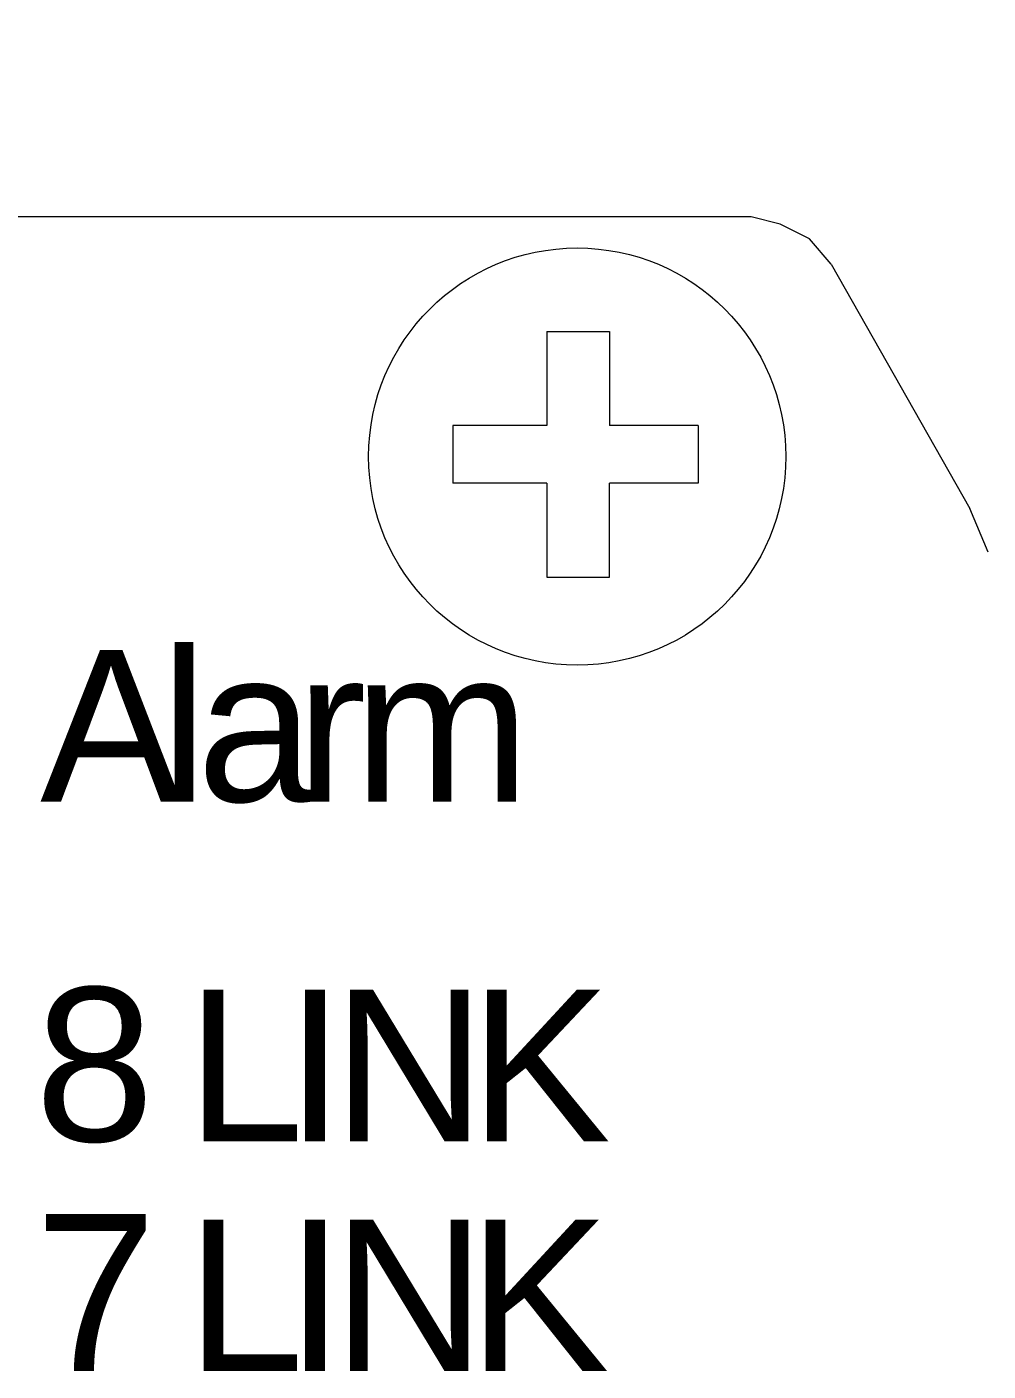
# Model space of a CAD drawing. Header units: millimetres. Extents: x 4137 to 6698, y 1400 to 3585.
# Drawn here: x 5760.63 to 5776.19, y 3344.49 to 3366.25 of the extents above; entities that cross this region are included whole.
import ezdxf
from ezdxf.enums import TextEntityAlignment as Align

# ---------------------------------------------------------------- set-up
doc = ezdxf.new("R2010")
doc.units = ezdxf.units.MM
doc.layers.add('000-PI-Oprema', color=30, linetype='Continuous', lineweight=5)
doc.layers.add('SI-ORMAR-Tekst', color=7, linetype='Continuous', lineweight=5)
doc.styles.add('Arial$001H0', font='arial.ttf')
doc.styles.add('PI0', font='isocpeur.ttf', dxfattribs={"width": 0.9})

msp = doc.modelspace()

# ---------------------------------------------------------------- linework, layer by layer
at = {"layer": '000-PI-Oprema', "color": 0, "linetype": 'ByBlock', "lineweight": 0}
for p, q in [((5772.349, 3363.177), (5725.311, 3363.177)), ((5772.349, 3363.176), (5725.311, 3363.176)), ((5772.349, 3363.176), (5725.311, 3363.176)), ((5772.822, 3363.058), (5772.349, 3363.177)), ((5772.822, 3363.057), (5772.349, 3363.177)), ((5772.822, 3363.057), (5772.349, 3363.177)), ((5773.294, 3362.823), (5772.822, 3363.058)), ((5773.294, 3362.823), (5772.822, 3363.057)), ((5773.294, 3362.823), (5772.822, 3363.057)), ((5773.648, 3362.41), (5773.294, 3362.823)), ((5773.648, 3362.41), (5773.295, 3362.822)), ((5773.648, 3362.41), (5773.295, 3362.822)), ((5773.648, 3362.41), (5775.892, 3358.455)), ((5773.648, 3362.41), (5775.892, 3358.454)), ((5773.648, 3362.41), (5775.892, 3358.454)), ((5769.041, 3361.32), (5770.057, 3361.32)), ((5769.041, 3361.32), (5769.041, 3359.798)), ((5769.041, 3361.32), (5770.057, 3361.32)), ((5769.041, 3361.319), (5769.041, 3359.798)), ((5770.057, 3361.32), (5770.057, 3359.798)), ((5770.057, 3361.319), (5770.057, 3359.798)), ((5769.041, 3359.798), (5767.52, 3359.798)), ((5767.52, 3359.798), (5767.52, 3358.868)), ((5769.041, 3359.798), (5767.52, 3359.798)), ((5767.52, 3359.798), (5767.52, 3358.867)), ((5771.493, 3359.798), (5770.057, 3359.798)), ((5771.493, 3359.798), (5770.057, 3359.798)), ((5771.493, 3359.798), (5771.493, 3358.868)), ((5771.493, 3359.797), (5771.493, 3358.867)), ((5769.041, 3358.868), (5767.52, 3358.868)), ((5769.041, 3358.867), (5767.52, 3358.867)), ((5769.041, 3358.868), (5769.041, 3357.346)), ((5769.041, 3358.867), (5769.041, 3357.346)), ((5771.493, 3358.868), (5770.057, 3358.868)), ((5771.493, 3358.867), (5770.057, 3358.867)), ((5776.186, 3357.747), (5775.891, 3358.454)), ((5776.186, 3357.747), (5775.891, 3358.454)), ((5776.186, 3357.747), (5775.891, 3358.454))]:
    msp.add_line(p, q, dxfattribs=at)
for points in [[(5769.041, 3357.346), (5770.057, 3357.346), (5770.057, 3358.868)], [(5769.041, 3357.345), (5770.057, 3357.345), (5770.057, 3358.867)]]:
    msp.add_lwpolyline(points, dxfattribs=at)
at = {"layer": '000-PI-Oprema', "color": 0, "linetype": 'ByBlock', "lineweight": 0, "ltscale": 0.25}
msp.add_circle((5769.535, 3359.296), 3.377, dxfattribs=at)
msp.add_circle((5769.535, 3359.296), 3.377, dxfattribs=at)

# ---------------------------------------------------------------- texts
at = {"layer": '000-PI-Oprema', "color": 0, "linetype": 'ByBlock', "lineweight": 0, "style": 'Arial$001H0'}
for s, height, p in [('l', 2.453, (5762.787, 3353.712)), ('l', 2.453, (5762.787, 3353.712)), ('A', 2.453, (5760.842, 3353.712)), ('A', 2.453, (5760.842, 3353.712)), ('a', 2.453, (5763.378, 3353.712)), ('a', 2.453, (5763.378, 3353.712)), ('r', 2.453, (5764.985, 3353.712)), ('r', 2.453, (5764.985, 3353.712)), ('m', 2.453, (5765.915, 3353.712)), ('m', 2.453, (5765.915, 3353.712)), ('8', 2.489, (5760.755, 3348.214)), ('8', 2.489, (5760.755, 3348.214)), ('L', 2.453, (5763.208, 3348.214)), ('L', 2.453, (5763.208, 3348.214)), ('I', 2.453, (5764.815, 3348.214)), ('I', 2.453, (5764.815, 3348.214)), ('N', 2.453, (5765.577, 3348.214)), ('N', 2.453, (5765.577, 3348.214)), ('K', 2.453, (5767.792, 3348.214)), ('K', 2.453, (5767.792, 3348.214)), ('7', 2.542, (5760.755, 3344.494)), ('7', 2.542, (5760.755, 3344.493)), ('L', 2.453, (5763.208, 3344.494)), ('L', 2.453, (5763.208, 3344.493)), ('I', 2.453, (5764.815, 3344.494)), ('I', 2.453, (5764.815, 3344.493)), ('N', 2.453, (5765.577, 3344.494)), ('N', 2.453, (5765.577, 3344.493)), ('K', 2.453, (5767.772, 3344.494)), ('K', 2.453, (5767.772, 3344.493))]:
    msp.add_text(s, height=height, dxfattribs=at).set_placement(p)
at = {"layer": 'SI-ORMAR-Tekst', "color": 0, "linetype": 'ByBlock', "lineweight": 0, "style": 'PI0', "width": 0.9}
msp.add_text('-KE2', height=20, rotation=45, dxfattribs=at).set_placement((5750.179, 3385.171), align=Align.MIDDLE)

doc.saveas('drawing.dxf')
